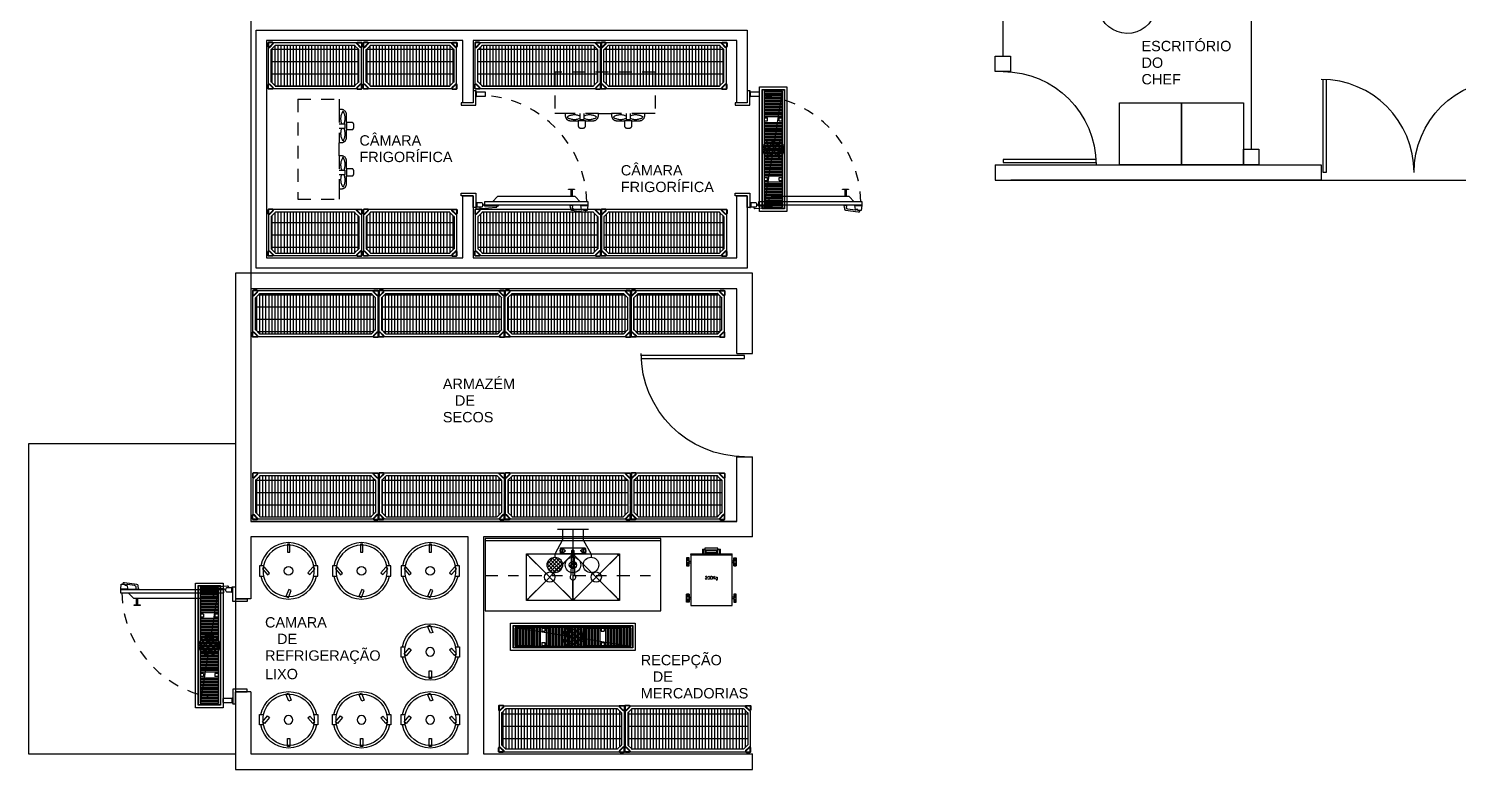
# Model space of a CAD drawing. Header units: metres. Extents: x 4708.8 to 4736.9, y 4064.2 to 4079.8.
# Drawn here: x 4708.81 to 4722.64, y 4064.21 to 4071.37 of the extents above; entities that cross this region are included whole.
import ezdxf
from ezdxf.enums import TextEntityAlignment as Align

# ---------------------------------------------------------------- set-up
doc = ezdxf.new("R2010")
doc.units = ezdxf.units.M
for name, pattern in [('DASHDOT', [1, 0.5, -0.25, 0, -0.25]), ('HIDDEN', [0.375, 0.25, -0.125]), ('HIDDEN2', [0.1875, 0.125, -0.0625])]:
    doc.linetypes.add(name, pattern=pattern)
for name, color, linetype in [('CONTORNO', 8, 'Continuous'), ('EQ_FAB', 5, 'Continuous'), ('EQ_MCA', 4, 'Continuous'), ('MUEBLESSE', 253, 'Continuous'), ('MUROS_E', 241, 'Continuous'), ('PLOM', 150, 'Continuous'), ('TXT', 6, 'Continuous')]:
    doc.layers.add(name, color=color, linetype=linetype)
doc.styles.add('COTAS', font='txt.shx')
doc.styles.get("Standard").update_dxf_attribs({"font": 'arial.ttf'})
pattern_1 = [(90, (-23.15995, -31.994558), (-0.0296875, 2e-18), []), (180, (-23.15995, -31.99456), (-1e-17, -0.11875), [])]

# ---------------------------------------------------------------- blocks, each defined once
blk = doc.blocks.new('PTA-90')
at = {"layer": 'MUROS_E'}
blk.add_lwpolyline([(-0.05, -0.899), (-0.05, 0), (-0.02, 0), (-0.02, -0.9)], dxfattribs=at)
blk.add_arc((0, 0), 0.9, 180, 270, dxfattribs=at)
blk = doc.blocks.new('*X4')
at = {"color": 0}
for p, q in [((12.473, 9.942), (12.439, 9.977)), ((12.441, 9.966), (12.485, 10.01)), ((12.498, 9.952), (12.449, 10.002)), ((12.457, 9.947), (12.504, 9.994)), ((12.509, 9.977), (12.474, 10.012)), ((12.496, 9.95), (12.501, 9.955))]:
    blk.add_line(p, q, dxfattribs=at)
blk = doc.blocks.new('*X3')
at = {"color": 0}
for p, q in [((12.249, 9.987), (12.314, 10.052)), ((12.335, 9.903), (12.25, 9.989)), ((12.252, 9.954), (12.347, 10.049)), ((12.361, 9.912), (12.259, 10.015)), ((12.265, 9.931), (12.37, 10.036)), ((12.381, 9.929), (12.275, 10.034)), ((12.283, 9.914), (12.387, 10.018)), ((12.394, 9.951), (12.297, 10.047)), ((12.308, 9.904), (12.397, 9.993)), ((12.399, 9.981), (12.328, 10.052)), ((12.295, 9.908), (12.254, 9.949)), ((12.345, 9.905), (12.396, 9.956))]:
    blk.add_line(p, q, dxfattribs=at)
blk = doc.blocks.new('H2O_DR_M')
at = {"layer": 'PLOM'}
for p, q in [((0, -0.15), (0, 0.15)), ((0, 0), (0.272, 0))]:
    blk.add_line(p, q, dxfattribs=at)
for points in [[(0, 0.1), (0.105, 0.1), (0.241, 0.175), (0.272, 0.175)], [(0, -0.1), (0.105, -0.1), (0.241, -0.175), (0.272, -0.175)]]:
    blk.add_lwpolyline(points, dxfattribs=at)
for centre, radius in [((0.347, 0.175), 0.075), ((0.347, 0), 0.075), ((0.347, 0), 0.035), ((0.347, -0.175), 0.075)]:
    blk.add_circle(centre, radius, dxfattribs=at)
at = {"layer": 'PLOM', "rotation": 90}
for name, p in [('*X4', (10.325, -12.474)), ('*X3', (10.325, -12.499))]:
    blk.add_blockref(name, p, dxfattribs=at)
blk = doc.blocks.new('TARJ_D_M')
at = {"layer": 'MUEBLESSE'}
for p, q in [((-0.282, -0.268), (-0.42, -0.13)), ((-0.03, -0.13), (-0.168, -0.268)), ((0.168, -0.268), (0.03, -0.13)), ((0.42, -0.13), (0.282, -0.268)), ((-0.282, -0.382), (-0.42, -0.52)), ((-0.03, -0.52), (-0.168, -0.382)), ((0.168, -0.382), (0.03, -0.52)), ((0.42, -0.52), (0.282, -0.382))]:
    blk.add_line(p, q, dxfattribs=at)
at = {"layer": 'MUEBLESSE', "linetype": 'Continuous'}
for p, q in [((-0.1, -0.56), (-0.1, -0.55)), ((0.1, -0.56), (0.1, -0.55)), ((-0.12, -0.58), (-0.13, -0.58)), ((-0.09, -0.58), (-0.11, -0.58)), ((-0.1, -0.59), (-0.1, -0.57)), ((-0.1, -0.6), (-0.1, -0.61)), ((-0.08, -0.58), (-0.07, -0.58)), ((0.08, -0.58), (0.07, -0.58)), ((0.11, -0.58), (0.09, -0.58)), ((0.1, -0.59), (0.1, -0.57)), ((0.1, -0.6), (0.1, -0.61)), ((0.12, -0.58), (0.13, -0.58))]:
    blk.add_line(p, q, dxfattribs=at)
at = {"layer": 'MUEBLESSE'}
for points in [[(-0.014, -0.545, -0.142732), (-0.03, -0.55), (-0.42, -0.55, -0.414214), (-0.45, -0.52), (-0.45, -0.13, -0.414214), (-0.42, -0.1), (-0.03, -0.1, -0.414214), (0, -0.13), (0, -0.298, -0.414214)], [(0, -0.298), (0, -0.13, -0.414214), (0.03, -0.1), (0.42, -0.1, -0.414214), (0.45, -0.13), (0.45, -0.52, -0.414214), (0.42, -0.55), (0.03, -0.55, -0.142732), (0.014, -0.545)], [(-0.014, -0.555), (-0.115, -0.555, 0.414214), (-0.125, -0.565), (-0.125, -0.595, 0.414214), (-0.115, -0.605), (0.115, -0.605, 0.414214), (0.125, -0.595), (0.125, -0.565, 0.414214), (0.115, -0.555), (0.014, -0.555, 0.414214)]]:
    blk.add_lwpolyline(points, format="xyb", dxfattribs=at)
blk.add_lwpolyline([(0.45, -0.55), (-0.45, -0.55), (-0.45, -0.1), (0.45, -0.1)], close=True, dxfattribs=at)
for points in [[(0.45, -0.55), (0, -0.1), (-0.45, -0.55)], [(-0.45, -0.1), (0, -0.55), (0.45, -0.1)], [(0, -0.55), (0, -0.1)]]:
    blk.add_lwpolyline(points, dxfattribs=at)
at = {"layer": 'MUEBLESSE', "linetype": 'Continuous'}
blk.add_lwpolyline([(0.013, -0.58), (0.019, -0.345, 2.468764), (-0.019, -0.345), (-0.013, -0.58)], format="xyb", dxfattribs=at)
at = {"layer": 'MUEBLESSE'}
for centre, radius in [((-0.225, -0.325), 0.05), ((0.225, -0.325), 0.05), ((-0.1, -0.58), 0.02), ((0.1, -0.58), 0.02)]:
    blk.add_circle(centre, radius, dxfattribs=at)
blk.add_ellipse((0, -0.55), major_axis=(0, -0.0375), ratio=0.577845, start_param=-0.643445, end_param=0.643445, dxfattribs=at)
at = {"layer": 'MUEBLESSE', "rotation": 90}
blk.add_blockref('H2O_DR_M', (0, -0.79), dxfattribs=at)
blk = doc.blocks.new('*X12')
at = {"color": 0}
for p, q in [((11.912, 9.526), (11.978, 9.591)), ((11.912, 9.508), (11.995, 9.591)), ((11.92, 9.481), (12.022, 9.583)), ((11.927, 9.47), (12.033, 9.576)), ((11.946, 9.453), (12.05, 9.557)), ((11.958, 9.447), (12.056, 9.545)), ((11.987, 9.442), (12.061, 9.516)), ((12.008, 9.445), (12.058, 9.495))]:
    blk.add_line(p, q, dxfattribs=at)
blk = doc.blocks.new('COLADERA')
at = {"layer": 'PLOM'}
for radius in [0.1, 0.075]:
    blk.add_circle((0, 0), radius, dxfattribs=at)
blk.add_blockref('*X12', (-11.986, -9.517), dxfattribs=at)
blk = doc.blocks.new('CHAR-1-1')
at = {"layer": 'MUEBLESSE'}
for p, q in [((-0.561, 0.085), (-0.561, -0.085)), ((-0.561, 0.085), (-0.546, 0.085)), ((-0.546, 0.085), (-0.546, -0.085)), ((-0.532, 0.085), (-0.532, -0.085)), ((-0.532, 0.085), (-0.518, 0.085)), ((-0.518, 0.085), (-0.518, -0.085)), ((-0.503, 0.085), (-0.503, -0.085)), ((-0.503, 0.085), (-0.489, 0.085)), ((-0.489, 0.085), (-0.489, -0.085)), ((-0.474, 0.085), (-0.474, -0.085)), ((-0.474, 0.085), (-0.46, 0.085)), ((-0.46, 0.085), (-0.46, -0.085)), ((-0.446, 0.085), (-0.446, -0.085)), ((-0.446, 0.085), (-0.431, 0.085)), ((-0.431, 0.085), (-0.431, -0.085)), ((-0.417, 0.085), (-0.417, -0.085)), ((-0.417, 0.085), (-0.402, 0.085)), ((-0.402, 0.085), (-0.402, -0.085)), ((-0.388, 0.085), (-0.388, -0.085)), ((-0.388, 0.085), (-0.374, 0.085)), ((-0.374, 0.085), (-0.374, -0.085)), ((-0.359, 0.085), (-0.359, -0.085)), ((-0.359, 0.085), (-0.345, 0.085)), ((-0.345, 0.085), (-0.345, -0.085)), ((-0.331, 0.085), (-0.331, -0.085)), ((-0.331, 0.085), (-0.316, 0.085)), ((-0.316, 0.085), (-0.316, -0.085)), ((-0.302, 0.085), (-0.302, 0.055)), ((-0.302, 0.085), (-0.273, 0.085)), ((-0.302, 0.085), (-0.273, 0.085)), ((-0.302, 0.055), (-0.273, 0.055)), ((-0.273, 0.085), (-0.273, 0.055)), ((-0.259, 0.085), (-0.259, -0.085)), ((-0.259, 0.085), (-0.244, 0.085)), ((-0.244, 0.085), (-0.244, -0.085)), ((-0.23, 0.085), (-0.23, -0.085)), ((-0.23, 0.085), (-0.216, 0.085)), ((-0.216, 0.085), (-0.216, -0.085)), ((-0.201, 0.085), (-0.201, -0.085)), ((-0.201, 0.085), (-0.187, 0.085)), ((-0.187, 0.085), (-0.187, -0.085)), ((-0.173, 0.085), (-0.173, -0.085)), ((-0.173, 0.085), (-0.158, 0.085)), ((-0.158, 0.085), (-0.158, -0.085)), ((-0.144, 0.085), (-0.144, -0.085)), ((-0.144, 0.085), (-0.129, 0.085)), ((-0.129, 0.085), (-0.129, -0.085)), ((-0.115, 0.085), (-0.115, -0.085)), ((-0.115, 0.085), (-0.101, 0.085)), ((-0.101, 0.085), (-0.101, -0.085)), ((-0.086, 0.085), (-0.086, -0.085)), ((-0.086, 0.085), (-0.072, 0.085)), ((-0.072, 0.085), (-0.072, -0.085)), ((-0.057, 0.085), (-0.057, -0.085)), ((-0.057, 0.085), (-0.043, 0.085)), ((-0.043, 0.085), (-0.043, -0.085)), ((-0.029, 0.085), (-0.029, -0.085)), ((-0.029, 0.085), (-0.014, 0.085)), ((-0.014, 0.085), (-0.014, -0.085)), ((0.014, 0.085), (0.014, -0.085)), ((0.014, 0.085), (0.029, 0.085)), ((0.029, 0.085), (0.029, -0.085)), ((0.043, 0.085), (0.043, -0.085)), ((0.043, 0.085), (0.058, 0.085)), ((0.058, 0.085), (0.058, -0.085)), ((0.072, 0.085), (0.072, -0.085)), ((0.072, 0.085), (0.086, 0.085)), ((0.086, 0.085), (0.086, -0.085)), ((0.101, 0.085), (0.101, -0.085)), ((0.101, 0.085), (0.115, 0.085)), ((0.115, 0.085), (0.115, -0.085)), ((0.129, 0.085), (0.129, -0.085)), ((0.129, 0.085), (0.144, 0.085)), ((0.144, 0.085), (0.144, -0.085)), ((0.158, 0.085), (0.158, -0.085)), ((0.158, 0.085), (0.173, 0.085)), ((0.173, 0.085), (0.173, -0.085)), ((0.187, 0.085), (0.187, -0.085)), ((0.187, 0.085), (0.201, 0.085)), ((0.201, 0.085), (0.201, -0.085)), ((0.216, 0.085), (0.216, -0.085)), ((0.216, 0.085), (0.23, 0.085)), ((0.23, 0.085), (0.23, -0.085)), ((0.244, 0.085), (0.244, -0.085)), ((0.244, 0.085), (0.259, 0.085)), ((0.259, 0.085), (0.259, -0.085)), ((0.273, 0.085), (0.273, 0.055)), ((0.273, 0.085), (0.302, 0.085)), ((0.273, 0.085), (0.302, 0.085)), ((0.273, 0.055), (0.302, 0.055)), ((0.302, 0.085), (0.302, 0.055)), ((0.316, 0.085), (0.316, -0.085)), ((0.316, 0.085), (0.331, 0.085)), ((0.331, 0.085), (0.331, -0.085)), ((0.345, 0.085), (0.345, -0.085)), ((0.345, 0.085), (0.359, 0.085)), ((0.359, 0.085), (0.359, -0.085)), ((0.374, 0.085), (0.374, -0.085)), ((0.374, 0.085), (0.388, 0.085)), ((0.388, 0.085), (0.388, -0.085)), ((0.403, 0.085), (0.403, -0.085)), ((0.403, 0.085), (0.417, 0.085)), ((0.417, 0.085), (0.417, -0.085)), ((0.431, 0.085), (0.431, -0.085)), ((0.431, 0.085), (0.446, 0.085)), ((0.446, 0.085), (0.446, -0.085)), ((0.46, 0.085), (0.46, -0.085)), ((0.46, 0.085), (0.474, 0.085)), ((0.474, 0.085), (0.474, -0.085)), ((0.489, 0.085), (0.489, -0.085)), ((0.489, 0.085), (0.503, 0.085)), ((0.503, 0.085), (0.503, -0.085)), ((0.518, 0.085), (0.518, -0.085)), ((0.518, 0.085), (0.532, 0.085)), ((0.532, 0.085), (0.532, -0.085)), ((0.546, 0.085), (0.546, -0.085)), ((0.546, 0.085), (0.561, 0.085)), ((0.561, 0.085), (0.561, -0.085)), ((-0.561, -0.085), (-0.546, -0.085)), ((-0.532, -0.085), (-0.518, -0.085)), ((-0.503, -0.085), (-0.489, -0.085)), ((-0.474, -0.085), (-0.46, -0.085)), ((-0.446, -0.085), (-0.431, -0.085)), ((-0.417, -0.085), (-0.402, -0.085)), ((-0.388, -0.085), (-0.374, -0.085)), ((-0.359, -0.085), (-0.345, -0.085)), ((-0.331, -0.085), (-0.316, -0.085)), ((-0.302, -0.055), (-0.273, -0.055)), ((-0.302, -0.055), (-0.302, -0.085)), ((-0.302, -0.085), (-0.273, -0.085)), ((-0.273, -0.055), (-0.273, -0.085)), ((-0.259, -0.085), (-0.244, -0.085)), ((-0.23, -0.085), (-0.216, -0.085)), ((-0.201, -0.085), (-0.187, -0.085)), ((-0.173, -0.085), (-0.158, -0.085)), ((-0.144, -0.085), (-0.129, -0.085)), ((-0.115, -0.085), (-0.101, -0.085)), ((-0.086, -0.085), (-0.072, -0.085)), ((-0.057, -0.085), (-0.043, -0.085)), ((-0.029, -0.085), (-0.014, -0.085)), ((0.014, -0.085), (0.029, -0.085)), ((0.043, -0.085), (0.058, -0.085)), ((0.072, -0.085), (0.086, -0.085)), ((0.101, -0.085), (0.115, -0.085)), ((0.129, -0.085), (0.144, -0.085)), ((0.158, -0.085), (0.173, -0.085)), ((0.187, -0.085), (0.201, -0.085)), ((0.216, -0.085), (0.23, -0.085)), ((0.244, -0.085), (0.259, -0.085)), ((0.273, -0.055), (0.302, -0.055)), ((0.273, -0.055), (0.273, -0.085)), ((0.273, -0.085), (0.302, -0.085)), ((0.302, -0.055), (0.302, -0.085)), ((0.316, -0.085), (0.331, -0.085)), ((0.345, -0.085), (0.359, -0.085)), ((0.374, -0.085), (0.388, -0.085)), ((0.403, -0.085), (0.417, -0.085)), ((0.431, -0.085), (0.446, -0.085)), ((0.46, -0.085), (0.474, -0.085)), ((0.489, -0.085), (0.503, -0.085)), ((0.518, -0.085), (0.532, -0.085)), ((0.546, -0.085), (0.561, -0.085))]:
    blk.add_line(p, q, dxfattribs=at)
at = {"layer": 'MUEBLESSE', "ltscale": 3}
blk.add_line((-0.56, 0.09), (0.56, -0.09), dxfattribs=at)
at = {"layer": 'MUEBLESSE'}
for points in [[(-0.603, 0.133), (0.603, 0.133), (0.603, -0.132), (-0.603, -0.132)], [(-0.603, 0.133), (0.603, 0.133), (0.603, -0.132), (-0.603, -0.132)], [(-0.578, 0.108), (0.578, 0.108), (0.578, -0.107), (-0.578, -0.107)], [(-0.578, 0.108), (0.578, 0.108), (0.578, -0.107), (-0.578, -0.107)], [(-0.575, 0.105), (0, 0.105), (0, -0.105), (-0.575, -0.105)], [(0, 0.105), (0.575, 0.105), (0.575, -0.105), (0, -0.105)]]:
    blk.add_lwpolyline(points, close=True, dxfattribs=at)
at = {"layer": 'MUEBLESSE', "ltscale": 3}
blk.add_lwpolyline([(-0.56, -0.09), (0.56, -0.09), (0.56, 0.09), (-0.56, 0.09)], close=True, dxfattribs=at)
at = {"layer": 'MUEBLESSE'}
blk.add_blockref('COLADERA', (0, 0), dxfattribs=at)
blk = doc.blocks.new('2620')
at = {"layer": 'MUEBLESSE'}
blk.add_lwpolyline([(10.558, 5.115), (10.518, 5.115, 0.814779), (10.033, 5.115), (9.993, 5.115), (9.993, 5.015), (10.033, 5.015, 0.814779), (10.518, 5.015), (10.558, 5.015)], format="xyb", close=True, dxfattribs=at)
at = {"layer": 'MUEBLESSE', "linetype": 'HIDDEN', "ltscale": 0.1}
for points in [[(10.263, 5.247), (10.288, 5.247), (10.288, 5.322), (10.263, 5.322)], [(10.042, 5.102), (10.022, 5.086), (10.07, 5.028), (10.089, 5.044)], [(10.46, 5.046), (10.479, 5.029), (10.529, 5.085), (10.51, 5.101)], [(10.301, 4.876), (10.278, 4.885), (10.249, 4.816), (10.273, 4.806)]]:
    blk.add_lwpolyline(points, close=True, dxfattribs=at)
at = {"layer": 'MUEBLESSE'}
blk.add_circle((10.275, 5.065), 0.0417, dxfattribs=at)
for radius, start, end in [(0.273, 10.5616, 169.4384), (0.273, 190.5616, 349.4384), (0.247, 168.3449, 191.6551), (0.247, 348.3449, 11.6551)]:
    blk.add_arc((10.275, 5.065), radius, start, end, dxfattribs=at)
at = {"layer": 'MUEBLESSE', "flags": 9}
for tag, p in [('MARCA', (10.275, 5.139)), ('MODELO', (10.275, 5.065)), ('PARTIDA', (10.275, 4.991))]:
    blk.add_attdef(tag, text='', height=0.05, dxfattribs=at).set_placement(p, align=Align.MIDDLE)
blk = doc.blocks.new('PTA-ANTE')
at = {"layer": 'CONTORNO'}
blk.add_line((1.036, -0.058), (0.186, -0.058), dxfattribs=at)
for points in [[(-0.115, 0.875), (0.025, 0.875), (0.025, 1.015), (0, 1.015), (0, 0.9), (-0.115, 0.9)], [(0.026, 1.013), (0.026, 0.953), (0.029, 0.953), (0.029, 1.013)], [(0.03, 1.001), (0.03, 0.963), (0.12, 0.963), (0.12, 1.001)], [(-0.115, 0.025), (0.025, 0.025), (0.025, -0.115), (0, -0.115), (0, 0), (-0.115, 0)], [(0.027, -0.064), (0.027, -0.113), (0.033, -0.113), (0.033, -0.064)], [(0.186, -0.058), (0.111, -0.058), (0.111, -0.088), (1.111, -0.088), (1.111, -0.058), (1.036, -0.058), (0.985, -0.008), (0.236, -0.008)], [(0.244, -0.09), (0.111, -0.09), (0.111, -0.097), (0.244, -0.097)], [(0.929, -0.089), (1.109, -0.089), (1.109, -0.093), (0.928, -0.093)], [(1.04, -0.094), (1.109, -0.094), (1.103, -0.143), (1.069, -0.143), (1.069, -0.134), (1.049, -0.134)]]:
    blk.add_lwpolyline(points, close=True, dxfattribs=at)
blk.add_lwpolyline([(0.948, -0.008), (0.948, 0.059), (0.922, 0.059), (0.922, 0.064), (0.98, 0.064), (0.98, 0.059), (0.956, 0.059), (0.956, -0.008)], dxfattribs=at)
blk.add_lwpolyline([(0.035, -0.108), (0.08, -0.108, 0.414214), (0.094, -0.092), (0.094, -0.082, 0.414214), (0.079, -0.068), (0.035, -0.068)], format="xyb", close=True, dxfattribs=at)
for points in [[(0.064, -0.108), (0.064, -0.113, 0.437592), (0.075, -0.123), (0.224, -0.112, 0.196521), (0.23, -0.108), (0.24, -0.097), (0.109, -0.097, -0.393276), (0.094, -0.083, -0.393276)], [(1.062, -0.134), (1.051, -0.139, -0.148461), (1.043, -0.141), (0.975, -0.131, -0.332129), (0.962, -0.118), (0.964, -0.094), (0.936, -0.094), (0.941, -0.128, 0.371616), (0.952, -0.139), (1.072, -0.156, 0.485916), (1.092, -0.143)]]:
    blk.add_lwpolyline(points, format="xyb", dxfattribs=at)
at = {"layer": 'CONTORNO', "linetype": 'HIDDEN', "ltscale": 0.25}
blk.add_arc((0.042, -0.085), 1.058, 1.461, 85.7719, dxfattribs=at)
at = {"layer": 'EQ_FAB'}
blk.add_line((1.036, -0.058), (0.186, -0.058), dxfattribs=at)
at = {"layer": 'EQ_FAB', "color": 7}
for points in [[(-0.115, 0.875), (0.025, 0.875), (0.025, 1.015), (0, 1.015), (0, 0.9), (-0.115, 0.9)], [(-0.115, 0.025), (0.025, 0.025), (0.025, -0.115), (0, -0.115), (0, 0), (-0.115, 0)], [(0.186, -0.058), (0.111, -0.058), (0.111, -0.088), (1.111, -0.088), (1.111, -0.058), (1.036, -0.058), (0.985, -0.008), (0.236, -0.008)]]:
    blk.add_lwpolyline(points, close=True, dxfattribs=at)
at = {"layer": 'EQ_FAB'}
for points in [[(0.026, 1.013), (0.026, 0.953), (0.029, 0.953), (0.029, 1.013)], [(0.03, 1.001), (0.03, 0.963), (0.12, 0.963), (0.12, 1.001)], [(0.027, -0.064), (0.027, -0.113), (0.033, -0.113), (0.033, -0.064)], [(0.244, -0.09), (0.111, -0.09), (0.111, -0.097), (0.244, -0.097)], [(0.929, -0.089), (1.109, -0.089), (1.109, -0.093), (0.928, -0.093)], [(1.04, -0.094), (1.109, -0.094), (1.103, -0.143), (1.069, -0.143), (1.069, -0.134), (1.049, -0.134)]]:
    blk.add_lwpolyline(points, close=True, dxfattribs=at)
blk.add_lwpolyline([(0.948, -0.008), (0.948, 0.059), (0.922, 0.059), (0.922, 0.064), (0.98, 0.064), (0.98, 0.059), (0.956, 0.059), (0.956, -0.008)], dxfattribs=at)
blk.add_lwpolyline([(0.035, -0.108), (0.08, -0.108, 0.414214), (0.094, -0.092), (0.094, -0.082, 0.414214), (0.079, -0.068), (0.035, -0.068)], format="xyb", close=True, dxfattribs=at)
for points in [[(0.064, -0.108), (0.064, -0.113, 0.437592), (0.075, -0.123), (0.224, -0.112, 0.196521), (0.23, -0.108), (0.24, -0.097), (0.109, -0.097, -0.393276), (0.094, -0.083, -0.393276)], [(1.062, -0.134), (1.051, -0.139, -0.148461), (1.043, -0.141), (0.975, -0.131, -0.332129), (0.962, -0.118), (0.964, -0.094), (0.936, -0.094), (0.941, -0.128, 0.371616), (0.952, -0.139), (1.072, -0.156, 0.485916), (1.092, -0.143)]]:
    blk.add_lwpolyline(points, format="xyb", dxfattribs=at)
at = {"layer": 'EQ_FAB', "linetype": 'HIDDEN', "ltscale": 0.25}
blk.add_arc((0.042, -0.085), 1.058, 1.461, 85.7719, dxfattribs=at)
blk = doc.blocks.new('Q1848G')
at = {"layer": 'MUEBLESSE'}
h = blk.add_hatch(dxfattribs=at)
h.set_pattern_fill('GRATE', color=256, scale=0.95, angle=90, style=0)
h.set_pattern_definition(pattern_1)
h.paths.add_polyline_path([(1.205, -0.087, -0.044317), (1.2, -0.083), (1.167, -0.05, -0.044317), (1.163, -0.045), (0.087, -0.045, -0.044317), (0.083, -0.05), (0.05, -0.083, -0.044317), (0.045, -0.087), (0.045, -0.398, -0.044317), (0.05, -0.402), (0.083, -0.435, -0.044317), (0.087, -0.44), (1.163, -0.44, -0.044317), (1.167, -0.435), (1.2, -0.402, -0.044317), (1.205, -0.398)])
for p, q in [((0.02, -0.418), (0.02, -0.067)), ((0.02, -0.418), (0.02, -0.067)), ((0.045, -0.398), (0.045, -0.087)), ((0.05, -0.083), (0.083, -0.05)), ((1.183, -0.02), (0.067, -0.02)), ((1.183, -0.02), (0.067, -0.02)), ((0.087, -0.045), (1.163, -0.045)), ((1.2, -0.083), (1.167, -0.05)), ((1.205, -0.398), (1.205, -0.087)), ((1.205, -0.398), (1.205, -0.087)), ((1.23, -0.418), (1.23, -0.067)), ((1.23, -0.418), (1.23, -0.067)), ((0.083, -0.435), (0.05, -0.402)), ((1.2, -0.402), (1.167, -0.435)), ((1.183, -0.465), (0.067, -0.465)), ((1.183, -0.465), (0.067, -0.465)), ((1.163, -0.44), (0.087, -0.44))]:
    blk.add_line(p, q, dxfattribs=at)
for points in [[(0.058, -0.015), (0.025, -0.015, 0.414214), (0.015, -0.025), (0.015, -0.058, 0.668179), (0.032, -0.065), (0.065, -0.032, 0.668179)], [(0.058, -0.015), (0.025, -0.015, 0.414214), (0.015, -0.025), (0.015, -0.058, 0.668179), (0.032, -0.065), (0.065, -0.032, 0.668179)], [(0.058, -0.02), (0.025, -0.02, 0.414214), (0.02, -0.025), (0.02, -0.058, 0.668179), (0.029, -0.061), (0.061, -0.029, 0.668179)], [(1.192, -0.015), (1.225, -0.015, -0.414214), (1.235, -0.025), (1.235, -0.058, -0.668179), (1.218, -0.065), (1.185, -0.032, -0.668179)], [(1.192, -0.015), (1.225, -0.015, -0.414214), (1.235, -0.025), (1.235, -0.058, -0.668179), (1.218, -0.065), (1.185, -0.032, -0.668179)], [(1.192, -0.02), (1.225, -0.02, -0.414214), (1.23, -0.025), (1.23, -0.058, -0.668179), (1.221, -0.061), (1.189, -0.029, -0.668179)], [(0.058, -0.47), (0.025, -0.47, -0.414214), (0.015, -0.46), (0.015, -0.427, -0.668179), (0.032, -0.42), (0.065, -0.453, -0.668179)], [(0.058, -0.47), (0.025, -0.47, -0.414214), (0.015, -0.46), (0.015, -0.427, -0.668179), (0.032, -0.42), (0.065, -0.453, -0.668179)], [(0.058, -0.465), (0.025, -0.465, -0.414214), (0.02, -0.46), (0.02, -0.427, -0.668179), (0.029, -0.424), (0.061, -0.456, -0.668179)], [(1.192, -0.47), (1.225, -0.47, 0.414214), (1.235, -0.46), (1.235, -0.427, 0.668179), (1.218, -0.42), (1.185, -0.453, 0.668179)], [(1.192, -0.47), (1.225, -0.47, 0.414214), (1.235, -0.46), (1.235, -0.427, 0.668179), (1.218, -0.42), (1.185, -0.453, 0.668179)], [(1.192, -0.465), (1.225, -0.465, 0.414214), (1.23, -0.46), (1.23, -0.427, 0.668179), (1.221, -0.424), (1.189, -0.456, 0.668179)]]:
    blk.add_lwpolyline(points, format="xyb", close=True, dxfattribs=at)
for points in [[(1.163, -0.44), (0.087, -0.44, 0.044317), (0.083, -0.435), (0.05, -0.402, 0.044317), (0.045, -0.398), (0.045, -0.087, 0.044317), (0.05, -0.083), (0.083, -0.05, 0.044317), (0.087, -0.045), (1.163, -0.045)], [(1.205, -0.087, -0.044317), (1.2, -0.083), (1.167, -0.05, -0.044317), (1.163, -0.045)], [(1.205, -0.398, 0.044317), (1.2, -0.402), (1.167, -0.435, 0.044317), (1.163, -0.44)]]:
    blk.add_lwpolyline(points, format="xyb", dxfattribs=at)
for centre, start, end in [((0.025, -0.058), 304.8499, 315), ((0.058, -0.025), 315, 325.1501), ((1.192, -0.025), 214.8499, 225), ((1.225, -0.058), 225, 235.1501), ((0.025, -0.427), 45, 55.1501), ((1.225, -0.427), 124.8499, 135), ((0.058, -0.46), 34.8499, 45), ((1.192, -0.46), 135, 145.1501)]:
    blk.add_arc(centre, 0.035, start, end, dxfattribs=at)
blk = doc.blocks.new('200E')
at = {"layer": 'MUEBLESSE'}
for p, q in [((-0.52, 0.216), (-0.52, 0.24)), ((-0.516, 0.216), (-0.516, 0.24)), ((-0.506, 0.216), (-0.506, 0.24)), ((-0.494, 0.216), (-0.494, 0.24)), ((-0.491, 0.216), (-0.491, 0.2)), ((-0.475, 0.216), (-0.475, 0.2)), ((-0.472, 0.216), (-0.472, 0.24)), ((-0.46, 0.216), (-0.46, 0.24)), ((-0.45, 0.216), (-0.45, 0.24)), ((-0.446, 0.216), (-0.446, 0.24)), ((-0.169, 0.216), (-0.169, 0.24)), ((-0.164, 0.216), (-0.164, 0.24)), ((-0.155, 0.216), (-0.155, 0.24)), ((-0.143, 0.216), (-0.143, 0.24)), ((-0.14, 0.216), (-0.14, 0.2)), ((-0.124, 0.216), (-0.124, 0.2)), ((-0.121, 0.216), (-0.121, 0.24)), ((-0.109, 0.216), (-0.109, 0.24)), ((-0.099, 0.216), (-0.099, 0.24)), ((-0.095, 0.216), (-0.095, 0.24)), ((-0.068, -0.2), (-0.068, 0.2)), ((-0.062, 0.2), (-0.053, 0.2)), ((-0.053, 0.2), (-0.053, 0.087)), ((-0.053, 0.081), (-0.053, 0.062)), ((-0.019, -0.062), (-0.019, 0.062)), ((-0.014, 0.081), (-0.014, 0.062)), ((-0.008, 0.087), (-0.008, 0.062)), ((-0.053, -0.062), (-0.053, -0.081)), ((-0.053, -0.087), (-0.053, -0.2)), ((-0.014, -0.062), (-0.014, -0.081)), ((-0.008, -0.062), (-0.008, -0.087)), ((-0.52, -0.216), (-0.52, -0.24)), ((-0.516, -0.216), (-0.516, -0.24)), ((-0.506, -0.216), (-0.506, -0.24)), ((-0.494, -0.216), (-0.494, -0.24)), ((-0.491, -0.216), (-0.491, -0.2)), ((-0.475, -0.216), (-0.475, -0.2)), ((-0.472, -0.216), (-0.472, -0.24)), ((-0.46, -0.216), (-0.46, -0.24)), ((-0.45, -0.216), (-0.45, -0.24)), ((-0.446, -0.216), (-0.446, -0.24)), ((-0.169, -0.216), (-0.169, -0.24)), ((-0.164, -0.216), (-0.164, -0.24)), ((-0.155, -0.216), (-0.155, -0.24)), ((-0.143, -0.216), (-0.143, -0.24)), ((-0.14, -0.216), (-0.14, -0.2)), ((-0.124, -0.216), (-0.124, -0.2)), ((-0.121, -0.216), (-0.121, -0.24)), ((-0.109, -0.216), (-0.109, -0.24)), ((-0.099, -0.216), (-0.099, -0.24)), ((-0.095, -0.216), (-0.095, -0.24)), ((-0.062, -0.2), (-0.053, -0.2))]:
    blk.add_line(p, q, dxfattribs=at)
for points in [[(-0.553, -0.2), (-0.062, -0.2), (-0.062, 0.2), (-0.553, 0.2)], [(-0.553, -0.2), (-0.062, -0.2), (-0.062, 0.2), (-0.553, 0.2)], [(-0.522, 0.24), (-0.444, 0.24), (-0.444, 0.216), (-0.522, 0.216)], [(-0.522, 0.24), (-0.444, 0.24), (-0.444, 0.216), (-0.522, 0.216)], [(-0.093, 0.24), (-0.171, 0.24), (-0.171, 0.216), (-0.093, 0.216)], [(-0.093, 0.24), (-0.171, 0.24), (-0.171, 0.216), (-0.093, 0.216)], [(-0.522, -0.24), (-0.444, -0.24), (-0.444, -0.216), (-0.522, -0.216)], [(-0.522, -0.24), (-0.444, -0.24), (-0.444, -0.216), (-0.522, -0.216)], [(-0.093, -0.24), (-0.171, -0.24), (-0.171, -0.216), (-0.093, -0.216)], [(-0.093, -0.24), (-0.171, -0.24), (-0.171, -0.216), (-0.093, -0.216)]]:
    blk.add_lwpolyline(points, close=True, dxfattribs=at)
for points in [[(-0.008, 0.087), (-0.062, 0.087)], [(-0.062, -0.062), (0, -0.062), (0, 0.062), (-0.062, 0.062)], [(-0.062, -0.062), (0, -0.062), (0, 0.062), (-0.062, 0.062)], [(-0.062, -0.062), (0, -0.062), (0, 0.062), (-0.062, 0.062)], [(-0.014, 0.081), (-0.053, 0.081)], [(-0.062, -0.087), (-0.008, -0.087)], [(-0.053, -0.081), (-0.014, -0.081)]]:
    blk.add_lwpolyline(points, dxfattribs=at)
for points in [[(-0.049, 0.05), (-0.049, 0.044, -0.414214), (-0.052, 0.041), (-0.055, 0.041, -0.414214), (-0.059, 0.044), (-0.059, 0.05, -0.414214), (-0.055, 0.054), (-0.052, 0.054, -0.414214)], [(-0.049, 0.032), (-0.049, 0.026, -0.414214), (-0.052, 0.023), (-0.055, 0.023, -0.414214), (-0.059, 0.026), (-0.059, 0.032, -0.414214), (-0.055, 0.035), (-0.052, 0.035, -0.414214)], [(-0.049, 0.013), (-0.049, 0.007, -0.414214), (-0.052, 0.004), (-0.055, 0.004, -0.414214), (-0.059, 0.007), (-0.059, 0.013, -0.414214), (-0.055, 0.016), (-0.052, 0.016, -0.414214)], [(-0.037, -0.056), (-0.028, -0.056, 0.414214), (-0.022, -0.05), (-0.022, 0.05, 0.414214), (-0.028, 0.056), (-0.037, 0.056, 0.414214), (-0.043, 0.05), (-0.043, -0.05, 0.414214)], [(-0.037, -0.054), (-0.028, -0.054, 0.414214), (-0.024, -0.05), (-0.024, 0.05, 0.414214), (-0.028, 0.054), (-0.037, 0.054, 0.414214), (-0.042, 0.05), (-0.042, -0.05, 0.414214)], [(-0.054, -0.047), (-0.054, -0.053, -0.414214), (-0.057, -0.056), (-0.057, -0.056, -0.414214), (-0.06, -0.053), (-0.06, -0.047, -0.414214), (-0.057, -0.043), (-0.057, -0.043, -0.414214)], [(-0.049, -0.005), (-0.049, -0.012, -0.414214), (-0.052, -0.015), (-0.056, -0.015, -0.414214), (-0.059, -0.012), (-0.059, -0.005, -0.414214), (-0.056, -0.002), (-0.052, -0.002, -0.414214)], [(-0.049, -0.024), (-0.049, -0.03, -0.414214), (-0.052, -0.033), (-0.056, -0.033, -0.414214), (-0.059, -0.03), (-0.059, -0.024, -0.414214), (-0.056, -0.021), (-0.052, -0.021, -0.414214)], [(-0.047, -0.047), (-0.047, -0.053, -0.414214), (-0.05, -0.056), (-0.05, -0.056, -0.414214), (-0.053, -0.053), (-0.053, -0.047, -0.414214), (-0.05, -0.043), (-0.05, -0.043, -0.414214)]]:
    blk.add_lwpolyline(points, format="xyb", close=True, dxfattribs=at)
at = {"layer": 'MUEBLESSE', "style": 'COTAS'}
blk.add_text('200Kg', height=0.0292, rotation=270, dxfattribs=at).set_placement((-0.291, 0), align=Align.MIDDLE)
blk = doc.blocks.new('Q1836G')
at = {"layer": 'MUEBLESSE'}
h = blk.add_hatch(dxfattribs=at)
h.set_pattern_fill('GRATE', color=256, scale=0.95, angle=90, style=0)
h.set_pattern_definition(pattern_1)
h.paths.add_polyline_path([(0.895, -0.087, -0.044317), (0.89, -0.083), (0.857, -0.05, -0.044317), (0.853, -0.045), (0.087, -0.045, -0.044317), (0.083, -0.05), (0.05, -0.083, -0.044317), (0.045, -0.087), (0.045, -0.398, -0.044317), (0.05, -0.402), (0.083, -0.435, -0.044317), (0.087, -0.44), (0.853, -0.44, -0.044317), (0.857, -0.435), (0.89, -0.402, -0.044317), (0.895, -0.398)])
for p, q in [((0.02, -0.418), (0.02, -0.067)), ((0.02, -0.418), (0.02, -0.067)), ((0.045, -0.398), (0.045, -0.087)), ((0.05, -0.083), (0.083, -0.05)), ((0.873, -0.02), (0.067, -0.02)), ((0.873, -0.02), (0.067, -0.02)), ((0.087, -0.045), (0.853, -0.045)), ((0.89, -0.083), (0.857, -0.05)), ((0.895, -0.398), (0.895, -0.087)), ((0.895, -0.398), (0.895, -0.087)), ((0.92, -0.418), (0.92, -0.067)), ((0.92, -0.418), (0.92, -0.067)), ((0.083, -0.435), (0.05, -0.402)), ((0.89, -0.402), (0.857, -0.435)), ((0.873, -0.465), (0.067, -0.465)), ((0.873, -0.465), (0.067, -0.465)), ((0.853, -0.44), (0.087, -0.44))]:
    blk.add_line(p, q, dxfattribs=at)
for points in [[(0.058, -0.015), (0.025, -0.015, 0.414214), (0.015, -0.025), (0.015, -0.058, 0.668179), (0.032, -0.065), (0.065, -0.032, 0.668179)], [(0.058, -0.015), (0.025, -0.015, 0.414214), (0.015, -0.025), (0.015, -0.058, 0.668179), (0.032, -0.065), (0.065, -0.032, 0.668179)], [(0.058, -0.02), (0.025, -0.02, 0.414214), (0.02, -0.025), (0.02, -0.058, 0.668179), (0.029, -0.061), (0.061, -0.029, 0.668179)], [(0.882, -0.015), (0.915, -0.015, -0.414214), (0.925, -0.025), (0.925, -0.058, -0.668179), (0.908, -0.065), (0.875, -0.032, -0.668179)], [(0.882, -0.015), (0.915, -0.015, -0.414214), (0.925, -0.025), (0.925, -0.058, -0.668179), (0.908, -0.065), (0.875, -0.032, -0.668179)], [(0.882, -0.02), (0.915, -0.02, -0.414214), (0.92, -0.025), (0.92, -0.058, -0.668179), (0.911, -0.061), (0.879, -0.029, -0.668179)], [(0.058, -0.47), (0.025, -0.47, -0.414214), (0.015, -0.46), (0.015, -0.427, -0.668179), (0.032, -0.42), (0.065, -0.453, -0.668179)], [(0.058, -0.47), (0.025, -0.47, -0.414214), (0.015, -0.46), (0.015, -0.427, -0.668179), (0.032, -0.42), (0.065, -0.453, -0.668179)], [(0.058, -0.465), (0.025, -0.465, -0.414214), (0.02, -0.46), (0.02, -0.427, -0.668179), (0.029, -0.424), (0.061, -0.456, -0.668179)], [(0.882, -0.47), (0.915, -0.47, 0.414214), (0.925, -0.46), (0.925, -0.427, 0.668179), (0.908, -0.42), (0.875, -0.453, 0.668179)], [(0.882, -0.47), (0.915, -0.47, 0.414214), (0.925, -0.46), (0.925, -0.427, 0.668179), (0.908, -0.42), (0.875, -0.453, 0.668179)], [(0.882, -0.465), (0.915, -0.465, 0.414214), (0.92, -0.46), (0.92, -0.427, 0.668179), (0.911, -0.424), (0.879, -0.456, 0.668179)]]:
    blk.add_lwpolyline(points, format="xyb", close=True, dxfattribs=at)
for points in [[(0.853, -0.44), (0.087, -0.44, 0.044317), (0.083, -0.435), (0.05, -0.402, 0.044317), (0.045, -0.398), (0.045, -0.087, 0.044317), (0.05, -0.083), (0.083, -0.05, 0.044317), (0.087, -0.045), (0.853, -0.045)], [(0.895, -0.087, -0.044317), (0.89, -0.083), (0.857, -0.05, -0.044317), (0.853, -0.045)], [(0.895, -0.398, 0.044317), (0.89, -0.402), (0.857, -0.435, 0.044317), (0.853, -0.44)]]:
    blk.add_lwpolyline(points, format="xyb", dxfattribs=at)
for centre, start, end in [((0.025, -0.058), 304.8499, 315), ((0.058, -0.025), 315, 325.1501), ((0.882, -0.025), 214.8499, 225), ((0.915, -0.058), 225, 235.1501), ((0.025, -0.427), 45, 55.1501), ((0.915, -0.427), 124.8499, 135), ((0.058, -0.46), 34.8499, 45), ((0.882, -0.46), 135, 145.1501)]:
    blk.add_arc(centre, 0.035, start, end, dxfattribs=at)
blk = doc.blocks.new('PTA-100')
at = {"layer": 'MUROS_E'}
blk.add_lwpolyline([(-0.05, -1.074), (-0.05, -0.075), (-0.02, -0.075), (-0.02, -1.075)], dxfattribs=at)
blk.add_arc((0, -0.075), 1, 180, 270, dxfattribs=at)
blk = doc.blocks.new('DIF-2')
at = {"layer": 'CONTORNO', "linetype": 'HIDDEN2'}
for p, q in [((0, 0.484), (0, -0.484)), ((0, 0.484), (0.4, 0.484)), ((0.4, 0.484), (0.4, 0.384)), ((0.4, 0.384), (0.4, 0.064)), ((0.42, 0.384), (0.4, 0.384)), ((0.47, 0.259), (0.47, 0.334)), ((0.4, 0.244), (0.457, 0.244)), ((0.4, 0.204), (0.457, 0.204)), ((0.457, 0.204), (0.457, 0.244)), ((0.52, 0.259), (0.47, 0.259)), ((0.47, 0.259), (0.47, 0.189)), ((0.47, 0.189), (0.52, 0.189)), ((0.47, 0.114), (0.47, 0.189)), ((0.54, 0.209), (0.54, 0.239)), ((0.4, -0.064), (0.4, 0.064)), ((0.4, 0.064), (0.42, 0.064)), ((0.4, -0.064), (0.4, -0.384)), ((0.42, -0.064), (0.4, -0.064)), ((0.47, -0.189), (0.47, -0.114)), ((0.4, -0.204), (0.457, -0.204)), ((0.4, -0.244), (0.457, -0.244)), ((0.457, -0.244), (0.457, -0.204)), ((0.52, -0.189), (0.47, -0.189)), ((0.47, -0.189), (0.47, -0.259)), ((0.47, -0.259), (0.52, -0.259)), ((0.47, -0.334), (0.47, -0.259)), ((0.54, -0.239), (0.54, -0.209)), ((0.4, -0.384), (0.4, -0.484)), ((0.4, -0.384), (0.42, -0.384)), ((0, -0.484), (0.4, -0.484))]:
    blk.add_line(p, q, dxfattribs=at)
for centre, radius, start, end in [((0.544, 0.296), 0.131, 146.2784, 203.7249), ((0.42, 0.334), 0.05, 0, 90), ((0.326, 0.296), 0.131, 336.2751, 33.7216), ((0.544, 0.151), 0.131, 156.2751, 213.7216), ((0.326, 0.151), 0.131, 326.2784, 23.7249), ((0.52, 0.239), 0.02, 0, 90), ((0.52, 0.209), 0.02, 270, 0), ((0.42, 0.114), 0.05, 270, 0), ((0.544, -0.151), 0.131, 146.2784, 203.7249), ((0.42, -0.114), 0.05, 0, 90), ((0.326, -0.151), 0.131, 336.2751, 33.7216), ((0.544, -0.296), 0.131, 156.2751, 213.7216), ((0.326, -0.296), 0.131, 326.2784, 23.7249), ((0.52, -0.209), 0.02, 0, 90), ((0.52, -0.239), 0.02, 270, 0), ((0.42, -0.334), 0.05, 270, 0)]:
    blk.add_arc(centre, radius, start, end, dxfattribs=at)
at = {"layer": 'EQ_MCA', "linetype": 'HIDDEN2'}
for p, q in [((0, 0.484), (0, -0.484)), ((0, 0.484), (0.4, 0.484)), ((0.4, 0.484), (0.4, 0.384)), ((0.4, 0.384), (0.4, 0.064)), ((0.42, 0.384), (0.4, 0.384)), ((0.47, 0.259), (0.47, 0.334)), ((0.4, 0.244), (0.457, 0.244)), ((0.4, 0.204), (0.457, 0.204)), ((0.457, 0.204), (0.457, 0.244)), ((0.52, 0.259), (0.47, 0.259)), ((0.47, 0.259), (0.47, 0.189)), ((0.47, 0.189), (0.52, 0.189)), ((0.47, 0.114), (0.47, 0.189)), ((0.54, 0.209), (0.54, 0.239)), ((0.4, -0.064), (0.4, 0.064)), ((0.4, 0.064), (0.42, 0.064)), ((0.4, -0.064), (0.4, -0.384)), ((0.42, -0.064), (0.4, -0.064)), ((0.47, -0.189), (0.47, -0.114)), ((0.4, -0.204), (0.457, -0.204)), ((0.4, -0.244), (0.457, -0.244)), ((0.457, -0.244), (0.457, -0.204)), ((0.52, -0.189), (0.47, -0.189)), ((0.47, -0.189), (0.47, -0.259)), ((0.47, -0.259), (0.52, -0.259)), ((0.47, -0.334), (0.47, -0.259)), ((0.54, -0.239), (0.54, -0.209)), ((0.4, -0.384), (0.4, -0.484)), ((0.4, -0.384), (0.42, -0.384)), ((0, -0.484), (0.4, -0.484))]:
    blk.add_line(p, q, dxfattribs=at)
for centre, radius, start, end in [((0.544, 0.296), 0.131, 146.2784, 203.7249), ((0.42, 0.334), 0.05, 0, 90), ((0.326, 0.296), 0.131, 336.2751, 33.7216), ((0.544, 0.151), 0.131, 156.2751, 213.7216), ((0.326, 0.151), 0.131, 326.2784, 23.7249), ((0.52, 0.239), 0.02, 0, 90), ((0.52, 0.209), 0.02, 270, 0), ((0.42, 0.114), 0.05, 270, 0), ((0.544, -0.151), 0.131, 146.2784, 203.7249), ((0.42, -0.114), 0.05, 0, 90), ((0.326, -0.151), 0.131, 336.2751, 33.7216), ((0.544, -0.296), 0.131, 156.2751, 213.7216), ((0.326, -0.296), 0.131, 326.2784, 23.7249), ((0.52, -0.209), 0.02, 0, 90), ((0.52, -0.239), 0.02, 270, 0), ((0.42, -0.334), 0.05, 270, 0)]:
    blk.add_arc(centre, radius, start, end, dxfattribs=at)

msp = doc.modelspace()

# ---------------------------------------------------------------- linework, layer by layer
at = {"ltscale": 0.5}
for p, q in [((4710.96, 4079.677), (4710.96, 4066.607)), ((4718.235, 4071.107), (4718.235, 4072.557)), ((4720.635, 4072.557), (4720.635, 4070.207)), ((4718.31, 4070.957), (4718.16, 4070.957)), ((4720.56, 4070.057), (4720.56, 4070.207)), ((4718.16, 4070.057), (4721.31, 4070.057)), ((4720.56, 4070.057), (4720.71, 4070.057)), ((4721.31, 4070.057), (4721.31, 4069.907)), ((4718.16, 4069.907), (4736.907, 4069.907)), ((4721.31, 4069.907), (4718.31, 4069.907)), ((4715.66, 4068.857), (4710.96, 4068.857)), ((4710.96, 4068.857), (4710.96, 4066.757)), ((4715.66, 4068.232), (4715.66, 4068.857)), ((4715.66, 4068.232), (4715.81, 4068.232)), ((4715.66, 4066.607), (4715.66, 4067.232)), ((4715.66, 4067.232), (4715.81, 4067.232)), ((4710.81, 4066.607), (4710.81, 4064.207)), ((4715.66, 4066.607), (4710.96, 4066.607)), ((4715.81, 4066.457), (4715.81, 4066.607)), ((4710.96, 4066.457), (4710.96, 4065.857)), ((4713.06, 4066.457), (4710.96, 4066.457)), ((4713.06, 4064.357), (4713.06, 4066.457)), ((4713.21, 4066.457), (4713.21, 4064.357)), ((4715.81, 4066.457), (4713.21, 4066.457)), ((4710.96, 4065.857), (4710.81, 4065.857)), ((4710.96, 4064.957), (4710.81, 4064.957)), ((4710.96, 4064.957), (4710.96, 4064.357)), ((4710.96, 4064.357), (4713.06, 4064.357)), ((4713.21, 4064.357), (4715.81, 4064.357)), ((4715.81, 4064.207), (4715.81, 4064.357)), ((4710.81, 4064.207), (4715.81, 4064.207))]:
    msp.add_line(p, q, dxfattribs=at)
msp.add_line((4718.16, 4070.057), (4718.16, 4069.907))
msp.add_lwpolyline([(4715.76, 4069.757), (4715.76, 4069.057), (4711.01, 4069.057), (4711.01, 4071.357), (4715.76, 4071.357), (4715.76, 4070.657), (4715.66, 4070.657), (4715.66, 4071.257), (4713.11, 4071.257), (4713.11, 4070.657), (4713.01, 4070.657), (4713.01, 4071.257), (4711.11, 4071.257), (4711.11, 4069.157), (4713.01, 4069.157), (4713.01, 4069.757), (4713.11, 4069.757), (4713.11, 4069.157), (4715.66, 4069.157), (4715.66, 4069.757)], close=True, dxfattribs=at)
for points in [[(4718.158, 4071.107), (4718.308, 4071.107), (4718.308, 4070.957), (4718.158, 4070.957), (4718.158, 4071.107)], [(4720.56, 4070.207), (4720.71, 4070.207), (4720.71, 4070.057), (4720.56, 4070.057), (4720.56, 4070.207)], [(4715.81, 4068.232), (4715.81, 4069.007), (4710.81, 4069.007), (4710.81, 4066.607)], [(4710.81, 4067.357), (4708.81, 4067.357), (4708.81, 4064.357), (4710.81, 4064.357)], [(4715.81, 4066.607), (4715.81, 4067.232)], [(4710.96, 4066.607), (4715.66, 4066.607)]]:
    msp.add_lwpolyline(points, dxfattribs=at)
at = {"layer": 'CONTORNO'}
msp.add_lwpolyline([(4714.925, 4066.442), (4713.225, 4066.442), (4713.225, 4065.742), (4714.925, 4065.742)], close=True, dxfattribs=at)
at = {"layer": 'EQ_FAB', "color": 7, "linetype": 'DASHDOT', "ltscale": 0.25}
msp.add_line((4713.225, 4066.082), (4714.925, 4066.082), dxfattribs=at)
at = {"layer": 'EQ_FAB', "color": 7}
msp.add_lwpolyline([(4714.925, 4066.442), (4713.225, 4066.442), (4713.225, 4065.742), (4714.925, 4065.742)], close=True, dxfattribs=at)
at = {"layer": 'MUEBLESSE'}
msp.add_line((4713.225, 4066.422), (4714.925, 4066.422), dxfattribs=at)
at = {"layer": 'MUEBLESSE', "ltscale": 0.5}
msp.add_lwpolyline([(4719.709, 4071.546, -0.80623), (4719.16, 4071.551), (4719.16, 4071.827, -0.414214), (4719.24, 4071.907), (4719.63, 4071.907, -0.414214), (4719.71, 4071.827), (4719.71, 4071.546)], format="xyb", dxfattribs=at)
for points in [[(4719.96, 4070.057), (4719.36, 4070.057), (4719.36, 4070.657), (4719.96, 4070.657)], [(4720.56, 4070.057), (4719.96, 4070.057), (4719.96, 4070.657), (4720.56, 4070.657)]]:
    msp.add_lwpolyline(points, close=True, dxfattribs=at)

# ---------------------------------------------------------------- block references
at = {"ltscale": 0.5, "xscale": -1}
for name, p, rotation in [('PTA-90', (4718.235, 4070.057), 90), ('PTA-90', (4723.11, 4069.982), 180), ('Q1836G', (4711.11, 4069.157), 180), ('Q1836G', (4712.03, 4069.157), 180), ('Q1848G', (4713.11, 4069.157), 180), ('Q1848G', (4714.33, 4069.157), 180), ('PTA-100', (4715.81, 4068.232), 270), ('Q1848G', (4710.96, 4066.607), 180), ('Q1848G', (4712.18, 4066.607), 180), ('Q1848G', (4713.4, 4066.607), 180), ('Q1836G', (4714.62, 4066.607), 180), ('2620', (4702.42, 4070.409), 180), ('2620', (4701.05, 4069.752), 180), ('2620', (4701.756, 4069.752), 180), ('2620', (4702.42, 4069.752), 180)]:
    msp.add_blockref(name, p, dxfattribs=dict(at, rotation=rotation))
at = {"ltscale": 0.5}
for name, p in [('PTA-ANTE', (4713.11, 4069.757)), ('PTA-ANTE', (4715.76, 4069.757)), ('DIF-2', (4711.415, 4070.207)), ('Q1848G', (4710.96, 4068.857)), ('Q1848G', (4712.18, 4068.857)), ('Q1848G', (4713.4, 4068.857)), ('Q1836G', (4714.62, 4068.857)), ('2620', (4701.05, 4061.063)), ('2620', (4701.756, 4061.063)), ('2620', (4702.42, 4061.063)), ('CHAR-1-1', (4714.075, 4065.49))]:
    msp.add_blockref(name, p, dxfattribs=at)
for name, p, rotation in [('CHAR-1-1', (4716.013, 4070.207), 89.99999999999999), ('TARJ_D_M', (4714.075, 4065.742), 180), ('200E', (4715.414, 4066.347), 90), ('PTA-ANTE', (4710.81, 4065.857), 180), ('CHAR-1-1', (4710.558, 4065.407), 270), ('Q1848G', (4714.59, 4064.357), 180), ('Q1848G', (4715.81, 4064.357), 180)]:
    msp.add_blockref(name, p, dxfattribs=dict(at, rotation=rotation))
at = {"layer": 'MUEBLESSE', "ltscale": 0.5}
for name, p in [('Q1836G', (4711.11, 4071.257)), ('Q1836G', (4712.03, 4071.257)), ('Q1848G', (4713.11, 4071.257)), ('Q1848G', (4714.33, 4071.257))]:
    msp.add_blockref(name, p, dxfattribs=at)
for name, p, rotation in [('DIF-2', (4714.385, 4070.952), 270), ('PTA-90', (4721.31, 4069.982), 180)]:
    msp.add_blockref(name, p, dxfattribs=dict(at, rotation=rotation))

# ---------------------------------------------------------------- texts
at = {"layer": 'TXT', "ltscale": 0.5}
for s, p in [('ESCRITÓRIO', (4719.574, 4071.155)), ('DO', (4719.574, 4070.994)), ('CHEF', (4719.574, 4070.834)), ('CÂMARA', (4712.01, 4070.242)), ('FRIGORÍFICA', (4712.01, 4070.082)), ('CÂMARA', (4714.538, 4069.953)), ('FRIGORÍFICA', (4714.538, 4069.792)), ('ARMAZÉM', (4712.817, 4067.887)), ('   DE ', (4712.817, 4067.726)), ('SECOS', (4712.817, 4067.565)), ('CAMARA', (4711.097, 4065.58)), ('   DE ', (4711.097, 4065.42)), ('REFRIGERAÇÃO', (4711.097, 4065.259)), ('RECEPÇÃO', (4714.731, 4065.215)), ('LIXO', (4711.097, 4065.08)), ('   DE ', (4714.731, 4065.055)), ('MERCADORIAS', (4714.731, 4064.894))]:
    msp.add_text(s, height=0.1, dxfattribs=at).set_placement(p)

doc.saveas('drawing.dxf')
